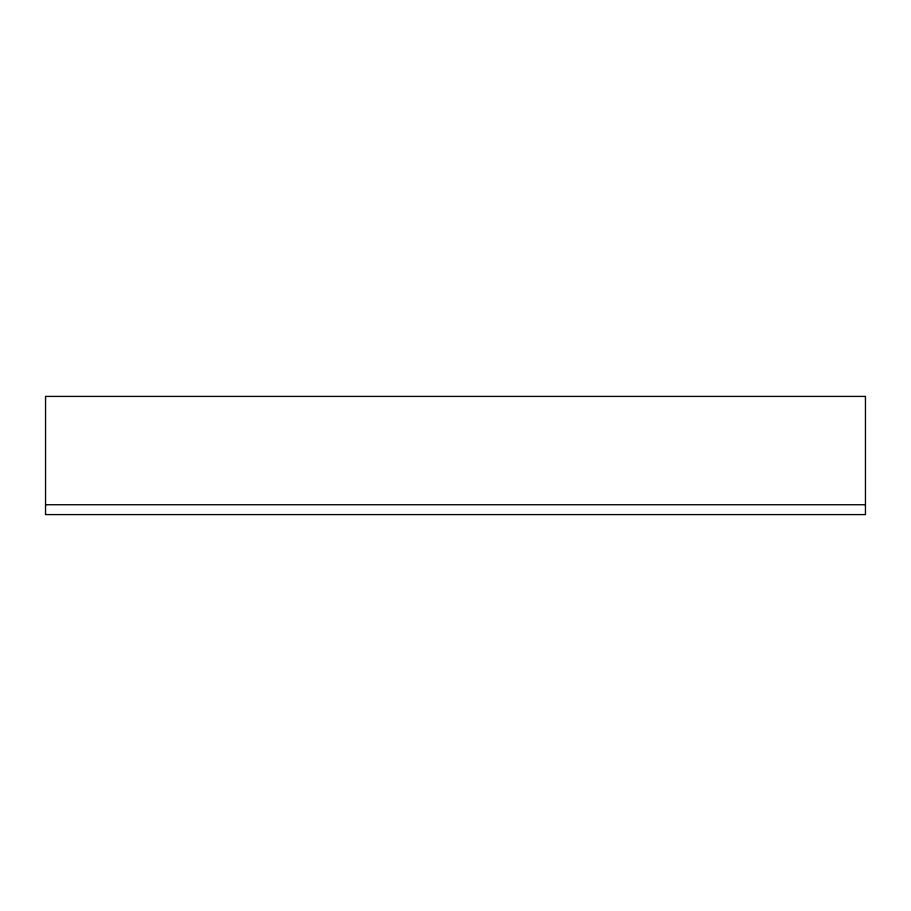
<?xml version="1.0" encoding="UTF-8"?>
<svg xmlns="http://www.w3.org/2000/svg" width="911" height="911" viewBox="0 0 911 911"><rect width="100%" height="100%" fill="white"/><g stroke="black" fill="none" stroke-linecap="round" stroke-linejoin="round"><path stroke-width="1.37" d="M45.55 504.74L865.45 504.74M865.45 396.41L45.55 396.41L45.55 514.59L865.45 514.59L865.45 396.41"/></g></svg>
